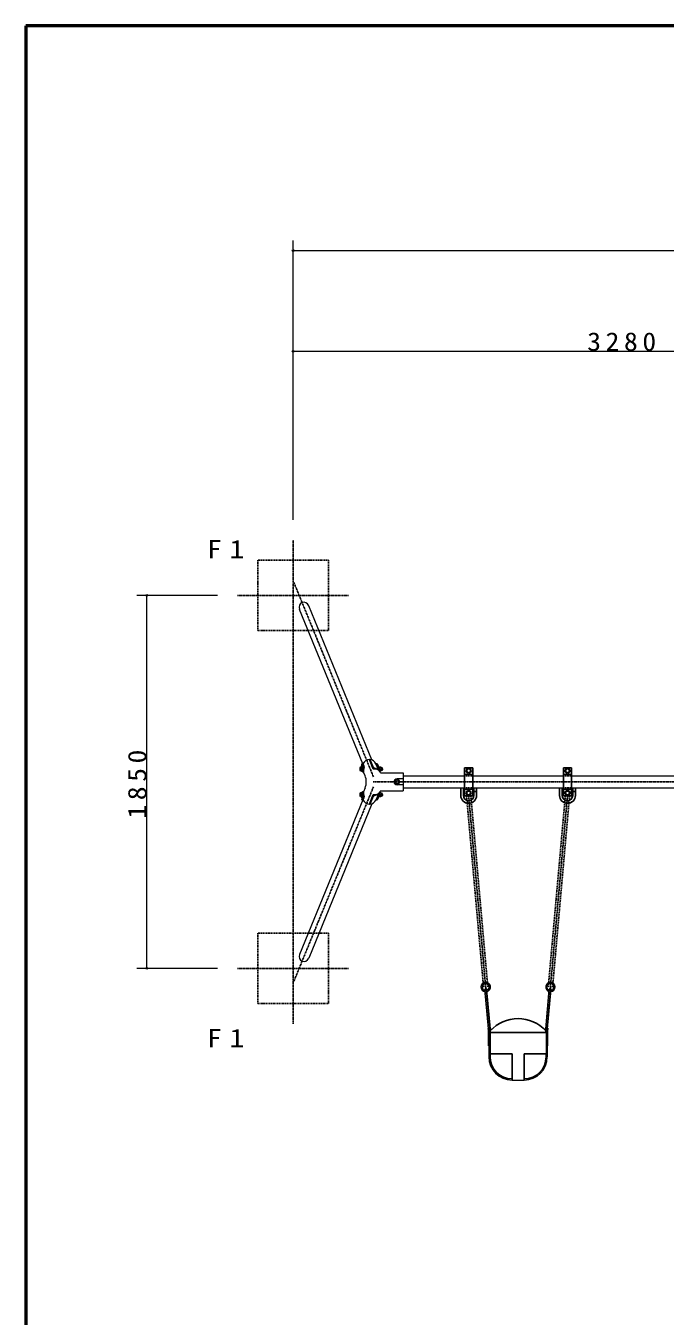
# Model space of a CAD drawing. Units: millimetres at full size. Extents: x -19543 to 0, y -2740 to 13350.
# Drawn here: x -19250 to -16081, y 6950 to 13350 of the extents above; entities that cross this region are included whole.
import ezdxf

# ---------------------------------------------------------------- set-up
doc = ezdxf.new("R2010")
doc.units = ezdxf.units.MM
doc.linetypes.add('USER2', pattern=[6, 3, -1, 1, -1])
doc.linetypes.add('USER4', pattern=[8, 5, -3])
for name, color, linetype, lineweight in [('A3図枠', 7, 'Continuous', 25), ('線', 2, 'Continuous', 25), ('補助', 2, 'Continuous', 13)]:
    doc.layers.add(name, color=color, linetype=linetype, lineweight=lineweight)
doc.styles.add('ＭＳ ゴシック', font='')
doc.styles.get('ＭＳ ゴシック').set_extended_font_data('MS Gothic')

# ---------------------------------------------------------------- blocks, each defined once
blk = doc.blocks.new('dimension_origin')
at = {"color": 0, "linetype": 'Continuous', "lineweight": -2}
blk.add_circle((0, 0), 1.25, dxfattribs=at)

msp = doc.modelspace()

# ---------------------------------------------------------------- linework, layer by layer
at = {"layer": 'A3図枠', "lineweight": 50}
for p, q in [((-19250, 13350), (-19250, 0)), ((0, 13350), (-19250, 13350))]:
    msp.add_line(p, q, dxfattribs=at)
at = {"layer": '線', "color": 20, "linetype": 'USER2'}
for p, q in [((-17925, 8400), (-17925, 10800)), ((-17526.837, 9625), (-17921.029, 10588.583)), ((-18200, 10525), (-17650, 10525)), ((-17526.837, 9575), (-17921.029, 8611.417)), ((-17528, 9600), (-14598, 9600)), ((-16952, 8374.75), (-17055, 9532.5)), ((-16668, 8374.75), (-16565, 9532.5)), ((-18200, 8675), (-17650, 8675))]:
    msp.add_line(p, q, dxfattribs=at)
at = {"layer": '線', "color": 7, "lineweight": 13}
for p, q in [((-17579.507, 9689.57), (-17892.836, 10455.489)), ((-17534.8, 9708.643), (-17847.855, 10473.89)), ((-17585.865, 9673.114), (-17584.633, 9689.57)), ((-17584.633, 9689.57), (-17579.174, 9689.57)), ((-17502.343, 9659.385), (-17514.942, 9690.183)), ((-17581.712, 9649.839), (-17582.438, 9651.614)), ((-17575.784, 9648.777), (-17580.008, 9648.777)), ((-17568.171, 9630.169), (-17575.784, 9648.777)), ((-17491.716, 9644), (-17494.246, 9650.184)), ((-17491.716, 9644), (-17380, 9644)), ((-17380, 9615), (-17410, 9615)), ((-17380, 9644), (-17380, 9556)), ((-17380, 9630.25), (-17075, 9630.25)), ((-17035, 9630.25), (-16585, 9630.25)), ((-16545, 9630.25), (-16010, 9630.25)), ((-17581.712, 9550.161), (-17582.438, 9548.386)), ((-17575.784, 9551.223), (-17580.008, 9551.223)), ((-17568.171, 9569.831), (-17575.784, 9551.223)), ((-17502.343, 9540.615), (-17514.942, 9509.817)), ((-17491.716, 9556), (-17494.246, 9549.816)), ((-17491.716, 9556), (-17380, 9556)), ((-17380, 9585), (-17410, 9585)), ((-17380, 9569.75), (-17075, 9569.75)), ((-17035, 9569.75), (-16585, 9569.75)), ((-16545, 9569.75), (-16010, 9569.75)), ((-17579.507, 9510.43), (-17892.836, 8744.511)), ((-17534.8, 9491.357), (-17847.855, 8726.11)), ((-17585.865, 9526.886), (-17584.633, 9510.43)), ((-17584.633, 9510.43), (-17579.174, 9510.43)), ((-17514.699, 9510.43), (-17509.197, 9510.43)), ((-16956.731, 8374.329), (-16974.108, 8569.644)), ((-16947.269, 8375.171), (-16964.645, 8570.486)), ((-16672.731, 8375.171), (-16655.355, 8570.486)), ((-16663.269, 8374.329), (-16645.892, 8569.644)), ((-16955, 8356), (-16955, 8236)), ((-16949, 8356), (-16949, 8251)), ((-16671, 8356), (-16671, 8251)), ((-16665, 8356), (-16665, 8236)), ((-16840, 8121), (-16780, 8121))]:
    msp.add_line(p, q, dxfattribs=at)
at = {"layer": '線'}
for p, q in [((-17590.854, 9673.114), (-17591.392, 9672.357)), ((-17590.066, 9673.114), (-17590.854, 9673.114)), ((-17582.191, 9673.114), (-17590.066, 9673.114)), ((-17579.65, 9677.388), (-17584.633, 9689.57)), ((-17583.143, 9675.614), (-17580.681, 9675.614)), ((-17581.238, 9663.614), (-17582.191, 9673.114)), ((-17574.191, 9677.388), (-17579.174, 9689.57)), ((-17527.669, 9664.979), (-17546.359, 9710.666)), ((-17544.611, 9706.394), (-17544.291, 9710.655)), ((-17526.751, 9667.78), (-17544.291, 9710.655)), ((-17514.699, 9689.57), (-17509.197, 9689.57)), ((-17504.214, 9677.388), (-17509.197, 9689.57)), ((-17503.737, 9675.614), (-17502.783, 9675.614)), ((-17501.857, 9674.364), (-17499.828, 9674.364)), ((-17490.148, 9673.114), (-17498.955, 9673.114)), ((-17490.09, 9673.114), (-17490.148, 9673.114)), ((-17075, 9670), (-17035, 9670)), ((-17075, 9670), (-17075, 9530)), ((-17054.94, 9666.006), (-17064.44, 9660.522)), ((-17045.44, 9660.522), (-17054.94, 9666.006)), ((-17035, 9670), (-17035, 9530)), ((-16585, 9670), (-16545, 9670)), ((-16585, 9670), (-16585, 9530)), ((-16564.94, 9666.006), (-16574.44, 9660.522)), ((-16555.44, 9660.522), (-16564.94, 9666.006)), ((-16545, 9670), (-16545, 9530)), ((-17590.854, 9654.114), (-17591.425, 9654.918)), ((-17590.854, 9654.114), (-17590.066, 9654.114)), ((-17590.066, 9654.114), (-17582.191, 9654.114)), ((-17587.997, 9663.614), (-17581.238, 9663.614)), ((-17583.143, 9651.614), (-17580.681, 9651.614)), ((-17582.191, 9654.114), (-17581.238, 9663.614)), ((-17489.195, 9663.614), (-17497.924, 9663.614)), ((-17496.814, 9654.114), (-17490.148, 9654.114)), ((-17490.148, 9654.114), (-17490.09, 9654.114)), ((-17415.485, 9609.5), (-17420.97, 9600)), ((-17404.515, 9609.5), (-17415.485, 9609.5)), ((-17399.03, 9600), (-17404.515, 9609.5)), ((-17072.976, 9635.812), (-17036.976, 9635.812)), ((-17064.44, 9660.522), (-17064.44, 9649.552)), ((-17064.44, 9649.552), (-17054.94, 9644.067)), ((-17054.94, 9644.067), (-17045.44, 9649.552)), ((-17045.44, 9649.552), (-17045.44, 9660.522)), ((-16582.976, 9635.812), (-16546.976, 9635.812)), ((-16574.44, 9660.522), (-16574.44, 9649.552)), ((-16574.44, 9649.552), (-16564.94, 9644.067)), ((-16564.94, 9644.067), (-16555.44, 9649.552)), ((-16555.44, 9649.552), (-16555.44, 9660.522)), ((-17590.854, 9545.886), (-17591.392, 9545.13)), ((-17590.066, 9545.886), (-17590.854, 9545.886)), ((-17582.191, 9545.886), (-17590.066, 9545.886)), ((-17583.143, 9548.386), (-17580.681, 9548.386)), ((-17581.238, 9536.386), (-17582.191, 9545.886)), ((-17490.148, 9545.886), (-17496.814, 9545.886)), ((-17490.09, 9545.886), (-17490.148, 9545.886)), ((-17420.97, 9600), (-17415.485, 9590.5)), ((-17415.485, 9590.5), (-17404.515, 9590.5)), ((-17404.515, 9590.5), (-17399.03, 9600)), ((-17094, 9569.75), (-17094, 9532.5)), ((-17081, 9569.75), (-17081, 9532.5)), ((-17073, 9564.188), (-17037, 9564.188)), ((-17055, 9555.946), (-17064.5, 9550.461)), ((-17064.5, 9550.461), (-17064.5, 9539.492)), ((-17064.5, 9539.492), (-17055, 9534.007)), ((-17045.5, 9550.461), (-17055, 9555.946)), ((-17055, 9534.007), (-17045.5, 9539.492)), ((-17045.5, 9539.492), (-17045.5, 9550.461)), ((-17029, 9569.75), (-17029, 9532.5)), ((-17029, 9552.5), (-17016, 9552.5)), ((-17016, 9569.75), (-17016, 9532.5)), ((-16604, 9569.75), (-16604, 9532.5)), ((-16591, 9569.75), (-16591, 9532.5)), ((-16583, 9564.188), (-16547, 9564.188)), ((-16565, 9555.946), (-16574.5, 9550.461)), ((-16574.5, 9550.461), (-16574.5, 9539.492)), ((-16574.5, 9539.492), (-16565, 9534.007)), ((-16555.5, 9550.461), (-16565, 9555.946)), ((-16565, 9534.007), (-16555.5, 9539.492)), ((-16555.5, 9539.492), (-16555.5, 9550.461)), ((-16539, 9569.75), (-16539, 9532.5)), ((-16539, 9552.5), (-16526, 9552.5)), ((-16526, 9569.75), (-16526, 9532.5)), ((-17590.854, 9526.886), (-17591.425, 9527.691)), ((-17590.854, 9526.886), (-17590.066, 9526.886)), ((-17590.066, 9526.886), (-17582.191, 9526.886)), ((-17587.997, 9536.386), (-17581.238, 9536.386)), ((-17579.65, 9522.612), (-17584.633, 9510.43)), ((-17583.143, 9524.386), (-17580.681, 9524.386)), ((-17582.191, 9526.886), (-17581.238, 9536.386)), ((-17574.191, 9522.612), (-17579.174, 9510.43)), ((-17527.669, 9535.021), (-17546.359, 9489.334)), ((-17544.611, 9493.606), (-17544.291, 9489.345)), ((-17526.751, 9532.22), (-17544.291, 9489.345)), ((-17504.214, 9522.612), (-17509.197, 9510.43)), ((-17503.737, 9524.386), (-17502.783, 9524.386)), ((-17501.857, 9525.636), (-17499.828, 9525.636)), ((-17498.955, 9526.886), (-17490.148, 9526.886)), ((-17489.195, 9536.386), (-17497.924, 9536.386)), ((-17490.148, 9526.886), (-17490.09, 9526.886)), ((-17075, 9530), (-17035, 9530)), ((-16585, 9530), (-16545, 9530)), ((-16956.5, 8368.724), (-16956.5, 8291)), ((-16955, 8356), (-16955, 8368.724)), ((-16955, 8356), (-16665, 8356)), ((-16949, 8356), (-16949, 8368.724)), ((-16947.5, 8368.724), (-16947.5, 8356)), ((-16672.5, 8368.724), (-16672.5, 8356)), ((-16671, 8356), (-16671, 8368.724)), ((-16665, 8356), (-16665, 8368.724)), ((-16663.5, 8368.724), (-16663.5, 8291)), ((-16956.5, 8291), (-16955, 8291)), ((-16663.5, 8291), (-16665, 8291)), ((-16955, 8251), (-16840, 8251)), ((-16949, 8251), (-16949, 8236)), ((-16840, 8251), (-16840, 8121)), ((-16780, 8251), (-16780, 8121)), ((-16780, 8251), (-16665, 8251)), ((-16671, 8251), (-16671, 8236))]:
    msp.add_line(p, q, dxfattribs=at)
at = {"layer": '線', "color": 4, "linetype": 'USER4'}
for p, q in [((-17075, 9630.25), (-17035, 9630.25)), ((-16585, 9630.25), (-16545, 9630.25)), ((-17075, 9569.75), (-17035, 9569.75)), ((-16585, 9569.75), (-16545, 9569.75)), ((-16980.965, 8581.835), (-17065.459, 9531.57)), ((-16960.048, 8583.696), (-17044.541, 9533.43)), ((-16659.953, 8583.696), (-16575.459, 9533.43)), ((-16639.035, 8581.835), (-16554.541, 9531.57))]:
    msp.add_line(p, q, dxfattribs=at)
for points in [[(-18100, 10350), (-17750, 10350), (-17750, 10700), (-18100, 10700)], [(-18100, 8500), (-17750, 8500), (-17750, 8850), (-18100, 8850)]]:
    msp.add_lwpolyline(points, close=True, dxfattribs=at)
at = {"layer": '線'}
for centre, radius in [((-17054.94, 9655.037), 12), ((-17054.94, 9655.037), 9.5), ((-16564.94, 9655.037), 12), ((-16564.94, 9655.037), 9.5), ((-17410, 9600), 12), ((-17410, 9600), 9.5), ((-17055, 9544.976), 12), ((-17055, 9544.976), 9.5), ((-16565, 9544.976), 12), ((-16565, 9544.976), 9.5)]:
    msp.add_circle(centre, radius, dxfattribs=at)
for centre, radius, start, end in [((-17648.587, 9657.9), 71.639, 357.41378, 15.78562), ((-17573.151, 9657.9), 71.639, 0.70191, 15.78562), ((-17489.488, 9663.614), 8, 272.36259, 87.63741), ((-17648.587, 9542.1), 71.639, 344.21438, 2.58622), ((-17573.151, 9542.1), 71.639, 344.21438, 359.29809), ((-17489.488, 9536.386), 8, 272.36259, 87.63741), ((-17055, 9532.5), 39, 180, 0), ((-17055, 9532.5), 26, 180, 0), ((-16565, 9532.5), 39, 180, 0), ((-16565, 9532.5), 26, 180, 0), ((-16810, 8240.821), 185.179, 42.05292, 137.94708), ((-16952, 8374.75), 6.25, 144.54817, 212.38754), ((-16961.5, 8368.724), 5, 0, 32.38754), ((-16952, 8374.75), 4.75, 185.08397, 5.08397), ((-16961.5, 8368.724), 6.5, 0, 32.38754), ((-16942.5, 8368.724), 6.5, 147.61246, 180), ((-16952, 8374.75), 6.25, 327.61246, 45.61977), ((-16942.5, 8368.724), 5, 147.61246, 180), ((-16668, 8374.75), 6.25, 134.38023, 212.38754), ((-16677.5, 8368.724), 5, 0, 32.38754), ((-16668, 8374.75), 4.75, 174.91603, 354.91603), ((-16677.5, 8368.724), 6.5, 0, 32.38754), ((-16658.5, 8368.724), 6.5, 147.61246, 180), ((-16658.5, 8368.724), 5, 147.61246, 180), ((-16668, 8374.75), 6.25, 327.61246, 35.45183), ((-16840, 8236), 109, 180, 270), ((-16780, 8236), 109, 270, 0)]:
    msp.add_arc(centre, radius, start, end, dxfattribs=at)
at = {"layer": '線', "color": 7, "lineweight": 13}
for centre, radius, start, end in [((-17641.917, 9600), 79.678, 337.75105, 22.24895), ((-17410, 9600), 15, 90, 270), ((-16970.506, 8582.765), 23.5, 286.74537, 263.42256), ((-16970.506, 8582.765), 17.5, 290.83326, 259.33468), ((-16649.494, 8582.765), 23.5, 276.57744, 253.25463), ((-16649.494, 8582.765), 17.5, 280.66532, 249.16674), ((-16969.376, 8570.065), 4.75, 5.08397, 185.08397), ((-16650.624, 8570.065), 4.75, 354.91603, 174.91603), ((-16952, 8374.75), 4.75, 185.08397, 5.08397), ((-16668, 8374.75), 4.75, 174.91603, 354.91603), ((-16840, 8236), 115, 180, 270), ((-16780, 8236), 115, 270, 0)]:
    msp.add_arc(centre, radius, start, end, dxfattribs=at)
for centre, major_axis, ratio, start_param, end_param in [((-17870.345, 10464.69), (-10.15, 24.81), 0.906513, 4.71238898, 7.85398163), ((-17545.78, 9675.795), (-35.171, -14.388), 0.906974, 4.37253431, 5.45487231), ((-17550.113, 9675.795), (-35.171, -14.388), 0.906974, 3.14159265, 4.20126595), ((-17580.008, 9654.667), (0, -5.89), 0.507131, 5.67511878, 6.28318531), ((-17580.008, 9545.333), (0, 5.89), 0.507131, 0, 0.60806652), ((-17545.78, 9524.205), (-35.171, 14.388), 0.906974, 0.82831299, 1.910651), ((-17550.113, 9524.205), (-35.171, 14.388), 0.906974, 2.08191936, 3.14159265), ((-17870.345, 8735.31), (-10.15, -24.81), 0.906513, 4.71238898, 7.85398163)]:
    msp.add_ellipse(centre, major_axis=major_axis, ratio=ratio, start_param=start_param, end_param=end_param, dxfattribs=at)
at = {"layer": '線'}
for centre in [(-17591.022, 9663.614), (-17591.022, 9536.386)]:
    msp.add_ellipse(centre, major_axis=(0, -9), ratio=0.173648, dxfattribs=at)
for centre, major_axis, ratio, start_param, end_param in [((-17588.473, 9668.364), (0.476, -4.75), 0.233139, 3.14159265, 6.23645151), ((-17583.143, 9663.614), (0, 12), 0.173648, 2.4843285, 6.94044946), ((-17580.681, 9663.614), (0, 12), 0.173648, 3.14159265, 6.28318531), ((-17528.797, 9634.28), (35.134, 14.373), 0.782052, 0.05658042, 1.23057601), ((-17534.154, 9636.785), (35.134, 14.373), 0.782052, 0.53468094, 1.05909327), ((-17502.783, 9663.614), (0, 12), 0.173648, 4.25384639, 6.28318531), ((-17499.828, 9663.614), (0, 10.75), 0.173648, 3.93507632, 6.28318531), ((-17489.668, 9668.364), (0.473, -4.75), 0.232752, 6.28318531, 9.37839809), ((-17489.98, 9663.614), (0, 9), 0.173648, 4.43878695, 4.98599101), ((-17588.473, 9658.864), (0.476, 4.75), 0.233139, 0.0467338, 3.14159265), ((-17580.008, 9654.667), (0, -5.89), 0.507131, 5.67511878, 7.85398163), ((-17489.668, 9658.864), (0.473, 4.75), 0.232752, 3.18797253, 6.28318531), ((-17588.473, 9541.136), (0.476, -4.75), 0.233139, 3.14159265, 6.23645151), ((-17583.143, 9536.386), (0, 12), 0.173648, 2.4843285, 6.94044946), ((-17580.008, 9545.333), (0, 5.89), 0.507131, 4.71238898, 6.89125183), ((-17580.681, 9536.386), (0, 12), 0.173648, 3.14159265, 6.28318531), ((-17528.797, 9565.72), (35.134, -14.373), 0.782052, 5.05260929, 6.22660489), ((-17534.154, 9563.215), (35.134, -14.373), 0.782052, 5.22409204, 5.74850437), ((-17502.783, 9536.386), (0, 12), 0.173648, 3.14159265, 5.1709316), ((-17499.828, 9536.386), (0, 10.75), 0.173648, 3.14159265, 5.48970186), ((-17489.668, 9541.136), (0.473, -4.75), 0.232752, 6.28318531, 9.37839809), ((-17489.98, 9536.386), (0, 9), 0.173648, 4.43878695, 4.98599101), ((-17588.473, 9531.636), (0.476, 4.75), 0.233139, 0.0467338, 3.14159265), ((-17489.668, 9531.636), (0.473, 4.75), 0.232752, 3.18797253, 6.28318531)]:
    msp.add_ellipse(centre, major_axis=major_axis, ratio=ratio, start_param=start_param, end_param=end_param, dxfattribs=at)
for points, knots in [([(-17574.191, 9677.388), (-17574.082, 9676.958), (-17573.973, 9676.528), (-17573.882, 9676.094), (-17573.791, 9675.66), (-17573.709, 9675.223), (-17573.647, 9674.784), (-17573.584, 9674.345), (-17573.534, 9673.903), (-17573.506, 9673.46), (-17573.479, 9673.018), (-17573.468, 9672.573), (-17573.484, 9672.13), (-17573.5, 9671.687), (-17573.542, 9671.244), (-17573.602, 9670.805), (-17573.661, 9670.366), (-17573.747, 9669.929), (-17573.839, 9669.495), (-17573.931, 9669.061), (-17574.042, 9668.631), (-17574.153, 9668.202), (-17574.265, 9667.772), (-17574.388, 9667.346), (-17574.506, 9666.918), (-17574.623, 9666.49), (-17574.747, 9666.064), (-17574.858, 9665.635), (-17574.969, 9665.205), (-17575.079, 9664.775), (-17575.172, 9664.341), (-17575.264, 9663.907), (-17575.345, 9663.47), (-17575.413, 9663.032), (-17575.481, 9662.594), (-17575.534, 9662.153), (-17575.58, 9661.712), (-17575.627, 9661.271), (-17575.661, 9660.828), (-17575.691, 9660.385), (-17575.721, 9659.943), (-17575.743, 9659.499), (-17575.763, 9659.056), (-17575.783, 9658.613), (-17575.799, 9658.169), (-17575.814, 9657.726)], [0, 0, 0, 0, 1, 1, 1, 2, 2, 2, 3, 3, 3, 4, 4, 4, 5, 5, 5, 6, 6, 6, 7, 7, 7, 8, 8, 8, 9, 9, 9, 10, 10, 10, 11, 11, 11, 12, 12, 12, 13, 13, 13, 14, 14, 14, 15, 15, 15, 15]), ([(-17575.814, 9657.726), (-17575.837, 9657.428), (-17575.861, 9657.13), (-17575.88, 9656.832), (-17575.9, 9656.534), (-17575.917, 9656.236), (-17575.931, 9655.938), (-17575.946, 9655.64), (-17575.958, 9655.341), (-17575.967, 9655.043), (-17575.976, 9654.744), (-17575.983, 9654.446), (-17575.987, 9654.147), (-17575.991, 9653.848), (-17575.993, 9653.55), (-17575.992, 9653.251), (-17575.991, 9652.952), (-17575.988, 9652.654), (-17575.981, 9652.355), (-17575.975, 9652.056), (-17575.967, 9651.758), (-17575.955, 9651.459), (-17575.944, 9651.161), (-17575.93, 9650.863), (-17575.914, 9650.564), (-17575.897, 9650.266), (-17575.878, 9649.968), (-17575.857, 9649.67), (-17575.835, 9649.372), (-17575.809, 9649.075), (-17575.784, 9648.777)], [0, 0, 0, 0, 1, 1, 1, 2, 2, 2, 3, 3, 3, 4, 4, 4, 5, 5, 5, 6, 6, 6, 7, 7, 7, 8, 8, 8, 9, 9, 9, 10, 10, 10, 10]), ([(-17575.814, 9542.274), (-17575.837, 9542.572), (-17575.861, 9542.87), (-17575.88, 9543.168), (-17575.9, 9543.466), (-17575.917, 9543.764), (-17575.931, 9544.062), (-17575.946, 9544.36), (-17575.958, 9544.659), (-17575.967, 9544.957), (-17575.976, 9545.256), (-17575.983, 9545.554), (-17575.987, 9545.853), (-17575.991, 9546.152), (-17575.993, 9546.45), (-17575.992, 9546.749), (-17575.991, 9547.048), (-17575.988, 9547.346), (-17575.981, 9547.645), (-17575.975, 9547.944), (-17575.967, 9548.242), (-17575.955, 9548.541), (-17575.944, 9548.839), (-17575.93, 9549.137), (-17575.914, 9549.436), (-17575.897, 9549.734), (-17575.878, 9550.032), (-17575.857, 9550.33), (-17575.835, 9550.628), (-17575.809, 9550.925), (-17575.784, 9551.223)], [0, 0, 0, 0, 1, 1, 1, 2, 2, 2, 3, 3, 3, 4, 4, 4, 5, 5, 5, 6, 6, 6, 7, 7, 7, 8, 8, 8, 9, 9, 9, 10, 10, 10, 10]), ([(-17574.191, 9522.612), (-17574.082, 9523.042), (-17573.973, 9523.472), (-17573.882, 9523.906), (-17573.791, 9524.34), (-17573.709, 9524.777), (-17573.647, 9525.216), (-17573.584, 9525.655), (-17573.534, 9526.097), (-17573.506, 9526.54), (-17573.479, 9526.982), (-17573.468, 9527.427), (-17573.484, 9527.87), (-17573.5, 9528.313), (-17573.542, 9528.756), (-17573.602, 9529.195), (-17573.661, 9529.634), (-17573.747, 9530.071), (-17573.839, 9530.505), (-17573.931, 9530.939), (-17574.042, 9531.369), (-17574.153, 9531.798), (-17574.265, 9532.228), (-17574.388, 9532.654), (-17574.506, 9533.082), (-17574.623, 9533.51), (-17574.747, 9533.936), (-17574.858, 9534.365), (-17574.969, 9534.795), (-17575.079, 9535.225), (-17575.172, 9535.659), (-17575.264, 9536.093), (-17575.345, 9536.53), (-17575.413, 9536.968), (-17575.481, 9537.406), (-17575.534, 9537.847), (-17575.58, 9538.288), (-17575.627, 9538.729), (-17575.661, 9539.172), (-17575.691, 9539.615), (-17575.721, 9540.057), (-17575.743, 9540.501), (-17575.763, 9540.944), (-17575.783, 9541.387), (-17575.799, 9541.831), (-17575.814, 9542.274)], [0, 0, 0, 0, 1, 1, 1, 2, 2, 2, 3, 3, 3, 4, 4, 4, 5, 5, 5, 6, 6, 6, 7, 7, 7, 8, 8, 8, 9, 9, 9, 10, 10, 10, 11, 11, 11, 12, 12, 12, 13, 13, 13, 14, 14, 14, 15, 15, 15, 15])]:
    msp.add_open_spline(points, degree=3, knots=knots, dxfattribs=at)
at = {"layer": '補助'}
for p, q in [((-17925, 10900), (-17925, 12285.45)), ((-17925, 12235.45), (-11445, 12235.45)), ((-17925, 10900), (-17925, 11785.45)), ((-17925, 11735.45), (-14645, 11735.45)), ((-18300, 10525), (-18700, 10525)), ((-18650, 8675), (-18650, 10525)), ((-18300, 8675), (-18700, 8675))]:
    msp.add_line(p, q, dxfattribs=at)

# ---------------------------------------------------------------- block references
at = {"layer": '補助', "xscale": 3.33, "yscale": 3.33}
for p in [(-17925, 12235.45), (-17925, 11735.45)]:
    msp.add_blockref('dimension_origin', p, dxfattribs=at)
for p, rotation in [((-18650, 10525), 270), ((-18650, 8675), 90)]:
    msp.add_blockref('dimension_origin', p, dxfattribs=dict(at, rotation=rotation))

# ---------------------------------------------------------------- texts
at = {"layer": '補助', "char_height": 91.64, "style": 'ＭＳ ゴシック'}
for s, insert, attachment_point in [('\\T1.33;\\W1.1;3280', (-16285, 11736.45), 8), ('\\T1.5;\\W1.2;F1', (-18352.976, 10708.333), 7), ('\\T1.5;\\W1.2;F1', (-18352.976, 8283.333), 7)]:
    msp.add_mtext(s, dxfattribs=dict(at, insert=insert, attachment_point=attachment_point))
at = {"layer": '補助', "insert": (-18651, 9600), "char_height": 91.64, "attachment_point": 8, "rotation": 90, "style": 'ＭＳ ゴシック'}
msp.add_mtext('\\T1.33;\\W1.1;1850', dxfattribs=at)

doc.saveas('drawing.dxf')
